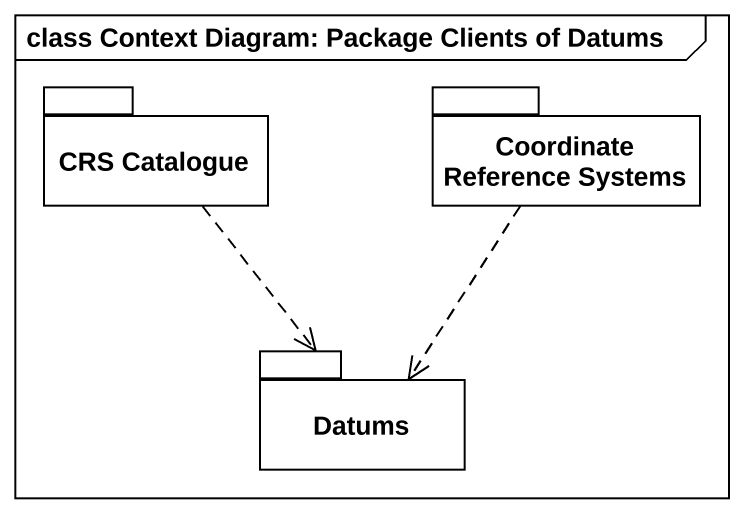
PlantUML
@startuml
mainframe class Context Diagram: Package Clients of Datums
package "CRS Catalogue" as CRS_Catalogue {
}
package "Coordinate Reference Systems" as Coordinate_Reference_Systems {
}
package Datums {
}
CRS_Catalogue ..> Datums
Coordinate_Reference_Systems ..> Datums
@enduml
